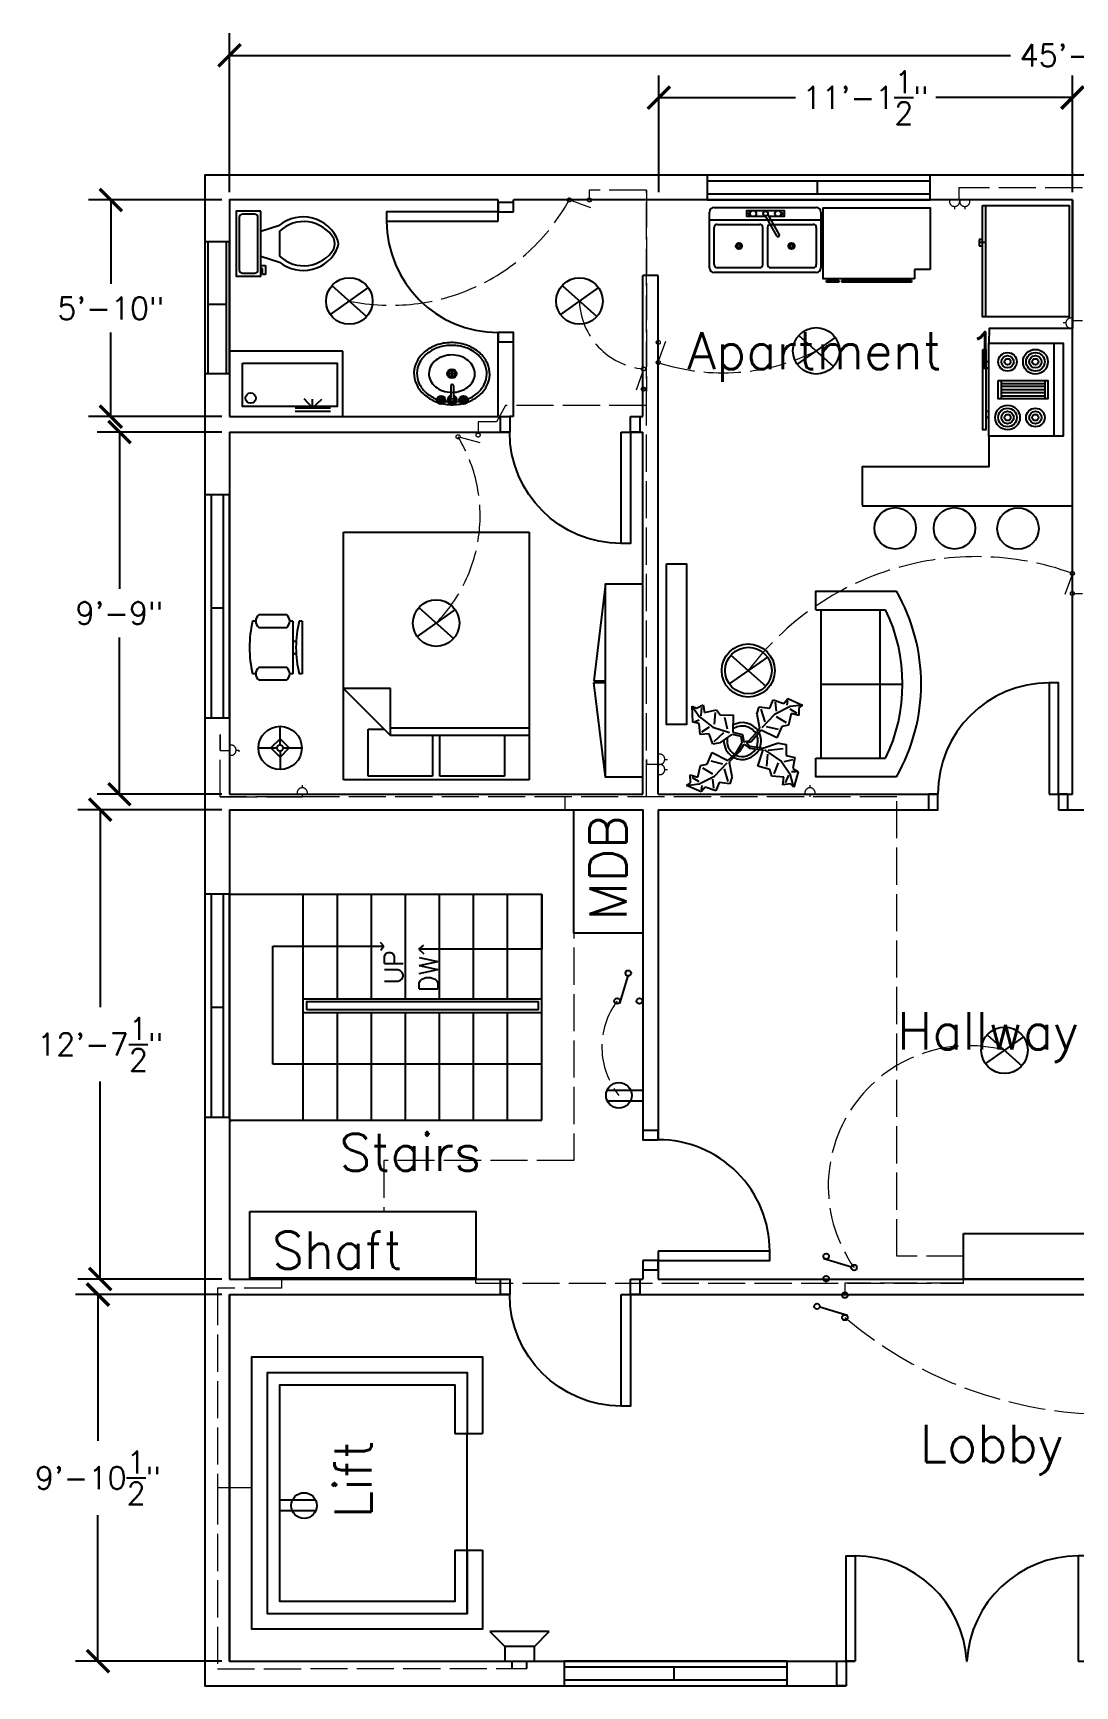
# Model space of a CAD drawing. Header units: inches. Extents: x 580 to 1247, y 344 to 878.
# Drawn here: x 580 to 916, y 344 to 878 of the extents above; entities that cross this region are included whole.
import ezdxf
from ezdxf import colors
from ezdxf.entities.mleader import LeaderData, LeaderLine
from ezdxf.math import Vec2, Vec3

# ---------------------------------------------------------------- set-up
doc = ezdxf.new("R2010")
doc.units = ezdxf.units.IN
doc.header["$MEASUREMENT"] = 0
doc.linetypes.add('ACAD_ISO02W100', pattern=[15, 12, -3])
for name, color, linetype in [('Blocks', 4, 'Continuous'), ('Dimensions', 1, 'Continuous'), ('Door', 6, 'Continuous'), ('Text', 2, 'Continuous'), ('Window', 5, 'Continuous')]:
    doc.layers.add(name, color=color, linetype=linetype)
doc.layers.add('Electrical', color=30, linetype='ACAD_ISO02W100', lineweight=20)
doc.styles.get("Standard").update_dxf_attribs({"font": 'simplex.shx'})
doc.dimstyles.new('Dim', dxfattribs={"dimscale": 40, "dimtxt": 0.18, "dimasz": 0.18, "dimexe": 0.18, "dimexo": 0.0625, "dimgap": 0.09, "dimtad": 0, "dimtih": 1, "dimtoh": 1, "dimzin": 0, "dimdsep": 46, "dimlunit": 4, "dimtxsty": 'Standard', "dimblk": 'ARCHTICK', "dimcen": 0.09, "dimadec": 0, "dimazin": 0, "dimtfac": 1, "dimtofl": 0, "dimtmove": 0, "dimatfit": 3, "dimfxl": 1, "dimtolj": 1, "dimtzin": 0, "dimarcsym": 0})

# ---------------------------------------------------------------- blocks, each defined once
blk = doc.blocks.new('Door 1')
at = {"layer": 'Door'}
for points in [[(-6, 6), (-3, 6), (-3, 42), (-6, 42)], [(-6, 6), (-3, 6), (-3, 42), (-6, 42)], [(-6, 6), (-3, 6), (-3, 42), (-6, 42)], [(-45, 0.99), (-42, 0.99), (-42, 6), (-45, 6)], [(-3, 1), (0, 1), (0, 6), (-3, 6)]]:
    blk.add_lwpolyline(points, close=True, dxfattribs=at)
blk.add_arc((-6, 6), 36, 90, 180, dxfattribs=at)
blk.add_arc((-6, 6), 36, 90, 180, dxfattribs=at)
blk.add_arc((-6, 6), 36, 90, 180, dxfattribs=at)
blk = doc.blocks.new('Door 2')
at = {"layer": 'Door'}
for points in [[(-78, 8), (-81, 8), (-81, 42), (-78, 42)], [(-6, 8), (-3, 8), (-3, 42), (-6, 42)], [(-81, 0), (-84, 0), (-84, 8), (-81, 8)], [(-3, 0), (0, 0), (0, 8), (-3, 8)]]:
    blk.add_lwpolyline(points, close=True, dxfattribs=at)
for centre, radius, start, end in [((-78.07, 5.84), 36.16, 3.4183, 89.8951), ((-5.98, 5.95), 36.05, 90.0289, 176.7554)]:
    blk.add_arc(centre, radius, start, end, dxfattribs=at)
blk = doc.blocks.new('Window 1')
at = {"layer": 'Window'}
for p, q in [((0, 7.99), (-72, 7.99)), ((-72, 7.99), (-72, 0)), ((0, 6), (-72, 6)), ((-36.5, 6), (-36.5, 2)), ((0, 0), (0, 7.99)), ((0, 0), (0, 7.82)), ((-72, 2), (0, 2)), ((-72, 0), (0, 0))]:
    blk.add_line(p, q, dxfattribs=at)
blk = doc.blocks.new('Window 2')
at = {"layer": 'Window'}
blk.add_line((-29.77, 7), (-29.77, 1), dxfattribs=at)
for points in [[(-50.02, 0), (-7.57, 0), (-7.57, 7.99), (-50.02, 7.99)], [(-50.02, 1), (-7.57, 1), (-7.57, 7), (-50.02, 7)]]:
    blk.add_lwpolyline(points, close=True, dxfattribs=at)
blk = doc.blocks.new('Toilet - top')
for p, q in [((9.5, -6), (9.5, -2)), ((-10, -8.5), (-8, -8.5)), ((-10, -9.5), (-10, -8.5)), ((-7, -9.5), (-10, -9.5)), ((-8, -8.5), (-8, -8)), ((-7, -8), (-7, -9.5)), ((-4, -8), (-6, -14)), ((4, -8), (6, -14)), ((4, -14), (-4, -14))]:
    blk.add_line(p, q)
blk.add_lwpolyline([(10.5, -8), (10.5, 0), (-10.5, 0), (-10.5, -8)], close=True)
for points in [[(-9.5, -2), (-9.5, -6)], [(8.5, -1), (-8.5, -1)], [(-8.5, -7), (8.5, -7)]]:
    blk.add_lwpolyline(points)
for centre, radius, start, end in [((-8.62, -1.88), 0.884, 81.8699, 188.1301), ((8.62, -1.88), 0.884, 351.8699, 98.1301), ((-8.62, -6.12), 0.884, 171.8699, 278.1301), ((8.62, -6.12), 0.884, 261.8699, 8.1301), ((3.52, -21.58), 12.17, 141.4691, 247.9714), ((4.2, -21.82), 11.33, 136.3677, 238.9468), ((-3.52, -21.58), 12.17, 292.0284, 38.5307), ((-4.2, -21.82), 11.33, 301.053, 43.6321), ((0, -27.88), 4, 245.7318, 294.2682), ((0, -29), 4, 254.8605, 285.1395)]:
    blk.add_arc(centre, radius, start, end)
blk = doc.blocks.new('A$C278E23AF')
blk.add_blockref('Toilet - top', (0, 0))
blk = doc.blocks.new('Sink - Oval top')
for p, q in [((-1, 0), (1, 0)), ((0, 1), (0, -1))]:
    blk.add_line(p, q)
at = {"linetype": 'Continuous'}
for points in [[(-12.23, 0.39, 0.117634), (-11.46, -3.36, 0.104469), (-8.88, -6.8, 0.090016), (-5.08, -9.07, 0.08192), (-0.32, -10.02, 0.08192), (4.49, -9.38, 0.090016), (8.42, -7.36, 0.104469), (11.22, -4.09, 0.117634), (12.23, -0.39, 0.117634), (11.46, 3.36, 0.104469), (8.88, 6.8, 0.090016), (5.08, 9.07, 0.08192), (0.32, 10.02, 0.08192), (-4.49, 9.38, 0.090016), (-8.42, 7.36, 0.104469), (-11.22, 4.09, 0.117634)], [(-11.29, 0.16, 0.118622), (-10.52, -3.25, 0.104678), (-8.07, -6.36, 0.089562), (-4.54, -8.37, 0.081185), (-0.13, -9.15, 0.081185), (4.3, -8.49, 0.089562), (7.89, -6.58, 0.104678), (10.42, -3.55, 0.118622), (11.29, -0.16, 0.118622), (10.52, 3.25, 0.104678), (8.07, 6.36, 0.089562), (4.54, 8.37, 0.081185), (0.13, 9.15, 0.081185), (-4.3, 8.49, 0.089562), (-7.89, 6.58, 0.104678), (-10.42, 3.55, 0.118622)], [(-7.42, 0.08, 0.118283), (-6.91, -2.17, 0.104607), (-5.29, -4.21, 0.089718), (-2.97, -5.53, 0.081436), (-0.07, -6.04, 0.081436), (2.84, -5.59, 0.089718), (5.2, -4.33, 0.104607), (6.86, -2.32, 0.118283), (7.42, -0.08, 0.118283), (6.91, 2.17, 0.104607), (5.29, 4.21, 0.089718), (2.97, 5.53, 0.081436), (0.07, 6.04, 0.081436), (-2.84, 5.59, 0.089718), (-5.2, 4.33, 0.104607), (-6.86, 2.32, 0.118283)]]:
    blk.add_lwpolyline(points, format="xyb", close=True, dxfattribs=at)
for radius in [1.5, 1]:
    blk.add_circle((0, 0), radius)
blk = doc.blocks.new('Bed - Queen')
at = {"linetype": 'Continuous'}
for p, q in [((0, -80.00003), (0, 0)), ((0, 0), (59.99999, 0)), ((59.99999, 0), (59.99999, -80.00003)), ((7.99999, -1.2), (28.79998, -1.2)), ((7.99999, -14.4), (7.99999, -1.2)), ((28.79998, -1.2), (28.79998, -14.4)), ((31.19999, -1.2), (51.99999, -1.2)), ((31.19999, -14.4), (31.19999, -1.2)), ((51.99999, -1.2), (51.99999, -16.4)), ((0, -14.4), (44.8, -14.4)), ((59.99999, -29.6), (44.8, -14.4)), ((44.8, -14.4), (44.8, -29.6)), ((44.8, -16.8), (0, -16.8)), ((51.99999, -16.4), (46.79936, -16.4)), ((44.8, -29.6), (59.99999, -29.6)), ((59.99999, -80.00003), (0, -80.00003))]:
    blk.add_line(p, q, dxfattribs=at)
blk = doc.blocks.new('Plant - Rubber or Philodendron')
at = {"linetype": 'Continuous'}
for p, q in [((-16.2005, 11.4774), (-13.9899, 8.1064)), ((-16.2005, 11.4774), (-14.8639, 10.7964)), ((-16.0159, 6.3329), (-16.2005, 11.4774)), ((-14.8639, 10.7964), (-12.6195, 11.8975)), ((-13.3174, 8.325), (-13.0735, 11.0065)), ((-12.6195, 11.8975), (-12.1909, 9.4345)), ((4.6914, 8.8812), (5.3859, 11.2828)), ((5.3859, 11.2828), (8.8871, 10.7908)), ((8.8871, 10.7908), (9.9809, 13.4933)), ((9.9809, 13.4933), (13.3837, 12.301)), ((15.3859, 11.3055), (10.3916, 8.7942)), ((10.5828, 12.6946), (10.8893, 9.7953)), ((13.3837, 12.301), (14.68, 13.9039)), ((14.5816, 13.2037), (14.3848, 11.8033)), ((14.68, 13.9039), (19.3848, 11.8146)), ((19.3848, 11.8146), (15.3859, 11.3055)), ((19.3848, 11.8146), (18.1868, 10.9119)), ((18.1868, 10.9119), (18.1925, 8.4119)), ((-14.0069, 5.8704), (-16.0159, 6.3329)), ((-15.3434, 6.5514), (-13.9984, 6.9884)), ((-13.5868, 2.2894), (-14.0069, 5.8704)), ((-13.9899, 8.1064), (-9.5434, 4.7185)), ((-12.1909, 9.4345), (-8.3829, 10.3)), ((-8.8369, 9.409), (-9.0894, 5.6095)), ((-8.3829, 10.3), (-7.0549, 8.501)), ((-7.0549, 8.501), (-3.0284, 8.6941)), ((-4.8529, 4.012), (-5.7184, 7.82)), ((-3.0284, 8.6941), (-3.0709, 3.1041)), ((4.6914, 8.8812), (5.5014, 4.4831)), ((5.9878, 10.4842), (7.1971, 6.3869)), ((10.3916, 8.7942), (6.2847, 4.4028)), ((14.2977, 6.1031), (10.9934, 7.9956)), ((15.7909, 9.1065), (14.8995, 5.3044)), ((15.2875, 10.6053), (17.5907, 9.2105)), ((18.1925, 8.4119), (15.7909, 9.1065)), ((-10.6784, 2.491), (-13.5868, 2.2894)), ((-13.1329, 3.1804), (-10.6614, 4.727)), ((-9.5858, -0.8715), (-10.6784, 2.491)), ((-9.5434, 4.7185), (-4.1917, 2.9888)), ((-9.1318, 0.0195), (-5.9793, 2.9025)), ((-7.1228, -0.443), (-3.5248, 2.2131)), ((-3.5248, 2.2131), (-3.3011, 2.4355)), ((-3.3011, 2.4355), (-0.5306, 1.7947)), ((-3.0709, 3.1041), (0.0797, 2.3163)), ((-0.5306, 1.7947), (-0.2255, -0.5527)), ((-0.5306, 1.7947), (-0.5306, 1.7947)), ((0.0797, 2.3163), (0.4866, -0.031)), ((0.4866, -0.031), (2.1141, 0.2298)), ((2.1141, 0.2298), (5.4346, 3.9146)), ((6.1032, 3.6844), (2.8262, -0.031)), ((5.4346, 3.9146), (5.5014, 4.4831)), ((11.1089, 1.1958), (6.1032, 3.6844)), ((7.7005, 4.8881), (11.5025, 3.9967)), ((12.7005, 4.8994), (11.1089, 1.1958)), ((14.8995, 5.3044), (12.7005, 4.8994)), ((-11.3237, -7.2629), (-9.7321, -3.5593)), ((-9.7321, -3.5593), (-4.7264, -6.0479)), ((-7.1228, -0.443), (-9.5858, -0.8715)), ((-2.019, -3.6148), (-4.7264, -6.0479)), ((-4.0579, -6.2781), (-0.9375, -3.1608)), ((-2.019, -3.6148), (-0.2255, -0.5527)), ((-0.9375, -3.1608), (0.5883, -0.8135)), ((0.5883, -0.8135), (2.2447, -2.0916)), ((2.8262, -0.031), (1.3003, -0.5527)), ((1.3003, -0.5527), (2.4193, -1.4655)), ((2.2447, -2.0916), (6.7108, -2.6626)), ((2.4193, -1.4655), (6.895, -2.1175)), ((4.943, -7.9659), (6.7108, -2.6626)), ((11.6605, -0.5413), (6.895, -2.1175)), ((12.3677, -6.1981), (7.219, -2.6772)), ((8.125, -4.0768), (7.7715, -7.9659)), ((8.3544, -2.7453), (13.1973, -2.1704)), ((11.6605, -0.5413), (14.1354, -0.8948)), ((14.1354, -0.8948), (14.1354, -4.4304)), ((14.1354, -4.4304), (16.9638, -5.1375)), ((16.9638, -5.1375), (16.2567, -8.673)), ((-14.4141, -11.4699), (-13.5228, -7.6679)), ((-13.5228, -7.6679), (-11.3237, -7.2629)), ((-12.921, -8.4665), (-9.6166, -10.359)), ((-6.3237, -7.2516), (-10.1257, -6.3602)), ((-9.0148, -11.1577), (-4.9047, -6.8122)), ((-4.611, -12.8477), (-5.8203, -8.7504)), ((-4.1246, -6.8466), (-4.0579, -6.2781)), ((-3.3146, -11.2447), (-4.1246, -6.8466)), ((8.8321, -9.0266), (4.943, -7.9659)), ((9.5392, -11.1479), (8.8321, -9.0266)), ((10.2463, -10.4408), (11.6605, -6.9053)), ((15.5496, -10.7943), (12.3677, -6.1981)), ((16.2567, -5.8446), (13.4283, -6.5517)), ((17.3174, -9.7337), (15.9032, -9.7337)), ((16.2567, -8.673), (18.0245, -9.7337)), ((18.0245, -9.7337), (16.6103, -14.6834)), ((-18.008, -14.1781), (-16.8101, -13.2754)), ((-18.008, -14.1781), (-14.0091, -13.669)), ((-13.3032, -16.2674), (-18.008, -14.1781)), ((-16.8157, -10.7754), (-14.4141, -11.4699)), ((-16.8101, -13.2754), (-16.8157, -10.7754)), ((-13.9107, -12.9688), (-16.2139, -11.574)), ((-14.0091, -13.669), (-9.0148, -11.1577)), ((-12.0069, -14.6645), (-13.3032, -16.2674)), ((-13.2048, -15.5672), (-13.008, -14.1668)), ((-8.6042, -15.8568), (-12.0069, -14.6645)), ((-9.206, -15.0581), (-9.5126, -12.1588)), ((-7.5103, -13.1543), (-8.6042, -15.8568)), ((-4.0092, -13.6463), (-7.5103, -13.1543)), ((-3.3146, -11.2447), (-4.0092, -13.6463)), ((13.4283, -11.5015), (9.5392, -11.1479)), ((13.0748, -13.9763), (13.4283, -11.5015)), ((15.5496, -13.6228), (13.0748, -13.9763)), ((14.8425, -10.7943), (13.7819, -13.2692)), ((16.6103, -14.6834), (15.5496, -10.7943)), ((16.6103, -14.6834), (15.5496, -13.6228))]:
    blk.add_line(p, q, dxfattribs=at)
for centre, radius, start, end in [((0, 0), 6.1275, 34.37569, 120.1028), ((0.0308, 0.1664), 6, 178.6147, 235.1169), ((0.0308, 0.1664), 5, 168.1647, 238.6725), ((-0.0601, -0.2075), 5.2461, 33.82192, 124.9414), ((-0.2664, 0.1682), 5.2775, 338.4094, 20.03007), ((-0.098, 0.1364), 6.1288, 341.2017, 26.09184), ((-0.0234, 0.3825), 6.1492, 242.5812, 331.2714), ((-0.1102, 0.4886), 5.2883, 247.3711, 327.472)]:
    blk.add_arc(centre, radius, start, end, dxfattribs=at)
blk = doc.blocks.new('Refrigerator-2 door - 36 in top')
for p, q in [((0, -26.999999), (36, -26.999999)), ((11, -27.999999), (11, -28.999999)), ((11, -28.999999), (13, -28.999999)), ((12, -26.999999), (12, -28.999999)), ((13, -28.999999), (13, -27.999999))]:
    blk.add_line(p, q)
blk.add_lwpolyline([(0, -27.999999), (0, 0), (36, 0), (36, -27.999999)], close=True)
blk = doc.blocks.new('A$C3CE5625D')
blk.add_blockref('Refrigerator-2 door - 36 in top', (0, 0))
blk = doc.blocks.new('Range-Oven - 30 in top')
for p, q in [((0, -3), (30, -3)), ((12, -6), (18, -6)), ((13, -20), (13, -6)), ((14, -6), (14, -20)), ((15, -20), (15, -6)), ((16, -6), (16, -20)), ((17, -20), (17, -6)), ((18, -20), (12, -20)), ((6, -24), (6, -25)), ((8, -25), (8, -24)), ((22, -25), (22, -24)), ((24, -24), (24, -25))]:
    blk.add_line(p, q)
for points in [[(0, -24), (0, 0), (30, 0), (30, -24)], [(12, -21), (12, -5), (18, -5), (18, -21)], [(2, -26), (2, -25), (28, -25), (28, -26)]]:
    blk.add_lwpolyline(points, close=True)
for centre, radius in [((6, -9), 4), ((6, -9), 3), ((6, -9), 2), ((6, -9), 1), ((24, -9), 3), ((24, -9), 2), ((24, -9), 1), ((6, -18), 3), ((6, -18), 2), ((24, -18), 4), ((24, -18), 3), ((24, -18), 2), ((6, -18), 1), ((24, -18), 1)]:
    blk.add_circle(centre, radius)
blk = doc.blocks.new('Chair - Desk')
at = {"linetype": 'Continuous'}
for p, q in [((-8.5, 0), (-8.5, -1)), ((-8.5, 0), (8.5, 0)), ((8.5, 0), (8.5, -1)), ((-10.5, -5), (-10.5, -14)), ((-8.5, -3), (-8.5, -4)), ((-8.5, -3), (8.5, -3)), ((-6.5, -14), (-6.5, -5)), ((-2, -3), (-2, -1.9355)), ((2, -1.9576), (2, -3)), ((6.5, -5), (6.5, -14)), ((8.5, -3), (8.5, -4)), ((10.5, -14), (10.5, -5)), ((-8.5, -15), (-8.5, -16)), ((8.5, -15), (8.5, -16))]:
    blk.add_line(p, q, dxfattribs=at)
for centre, radius, start, end in [((-8.5, -6.5), 2.5, 36.8699, 143.1301), ((0, 34.625), 36.625, 256.5803, 283.4197), ((8.5, -6.5), 2.5, 36.8699, 143.1301), ((-8.5, -12.5), 2.5, 216.8699, 323.1301), ((0, 19.625), 36.625, 256.5803, 283.4197), ((8.5, -12.5), 2.5, 216.8699, 323.1301)]:
    blk.add_arc(centre, radius, start, end, dxfattribs=at)
blk = doc.blocks.new('Sofa - Roundback Loveseat 5 ft.')
at = {"linetype": 'Continuous'}
for p, q in [((0, -32.44198), (0, -5.99998)), ((-24, -33.99998), (-24, -11.46958)), ((-23.9998, -13.38178), (23.99986, -13.38178)), ((24.00004, -33.99998), (24.00004, -11.46958)), ((-24, -32.44198), (24.00004, -32.44198))]:
    blk.add_line(p, q, dxfattribs=at)
for points in [[(-24, -33.99998), (-30, -33.99998), (-30, -7.99998)], [(30.00004, -7.99998), (30.00004, -33.99998), (24.00004, -33.99998)]]:
    blk.add_lwpolyline(points, dxfattribs=at)
for centre, radius, start, end in [((0, -60.24998), 60.24998, 60.13715, 119.8628), ((0, -61.38438), 55.38444, 64.32083, 115.6792)]:
    blk.add_arc(centre, radius, start, end, dxfattribs=at)
blk = doc.blocks.new('A$C481D0E73')
blk.add_blockref('Sofa - Roundback Loveseat 5 ft.', (0, 0))
blk = doc.blocks.new('Lamp - Table')
at = {"linetype": 'Continuous'}
for p, q in [((0, 7), (0, 1)), ((-1, 0), (-7, 0)), ((0, 3), (-3, 0)), ((-3, 0), (0, -3)), ((3, 0), (0, 3)), ((0, -3), (3, 0)), ((1, 0), (7, 0)), ((0, -1), (0, -7))]:
    blk.add_line(p, q, dxfattribs=at)
for radius in [7, 1]:
    blk.add_circle((0, 0), radius, dxfattribs=at)
blk = doc.blocks.new('Sink-double - 36 in top')
for p, q in [((-18, -4), (18, -4)), ((-0.75, -18.5), (-0.75, -6.5)), ((0.75, -6.5), (0.75, -18.5))]:
    blk.add_line(p, q)
for points in [[(-16.5, 0), (16.5, 0)], [(-18, -19.5), (-18, -1.5)], [(18, -1.5), (18, -19.5)], [(-16.5, -18.5), (-16.5, -6.5)], [(-15.5, -5.5), (-1.75, -5.5)], [(1.75, -5.5), (15.5, -5.5)], [(16.5, -6.5), (16.5, -18.5)], [(16.5, -21), (-16.5, -21)], [(-1.75, -19.5), (-15.5, -19.5)], [(15.5, -19.5), (1.75, -19.5)]]:
    blk.add_lwpolyline(points)
for centre, radius in [((-8.5, -12.5), 1), ((-8.5, -12.5), 0.5), ((8.5, -12.5), 1), ((8.5, -12.5), 0.5)]:
    blk.add_circle(centre, radius)
for centre, radius, start, end in [((-16.5, -1.5), 1.5, 90, 180), ((16.5, -1.5), 1.5, 0, 90), ((-15.5, -6.5), 1, 90, 180), ((-1.75, -6.5), 1, 0, 90), ((1.75, -6.5), 1, 90, 180), ((15.5, -6.5), 1, 0, 90), ((-16.5, -19.5), 1.5, 180, 270), ((-15.5, -18.5), 1, 180, 270), ((-1.75, -18.5), 1, 270, 0), ((1.75, -18.5), 1, 180, 270), ((15.5, -18.5), 1, 270, 0), ((16.5, -19.5), 1.5, 270, 0)]:
    blk.add_arc(centre, radius, start, end)
blk = doc.blocks.new('Faucet - Bathroom top')
for p, q in [((-4.107, 0.125), (-4.375, 0.125)), ((-3.75, 0.4788), (-3.75, 0.75)), ((-3.5, 0.482), (-3.5, 0.75)), ((-3.1461, 0.125), (-2.875, 0.125)), ((3.143, 0.125), (2.875, 0.125)), ((3.5, 0.4788), (3.5, 0.75)), ((3.75, 0.482), (3.75, 0.75)), ((4.1039, 0.125), (4.375, 0.125)), ((-4.1039, -0.125), (-4.375, -0.125)), ((-3.75, -0.4821), (-3.75, -0.75)), ((-3.5, -0.4789), (-3.5, -0.75)), ((-3.143, -0.125), (-2.875, -0.125)), ((-0.5, -0.8639), (-0.5, -4.5)), ((0.5, -4.5), (0.5, -0.8631)), ((3.1461, -0.125), (2.875, -0.125)), ((3.5, -0.4821), (3.5, -0.75)), ((3.75, -0.4789), (3.75, -0.75)), ((4.107, -0.125), (4.375, -0.125))]:
    blk.add_line(p, q)
for centre, radius in [((-3.625, 0), 1.375), ((-4.625, 0), 0.2795), ((-3.625, 0), 0.5), ((-3.625, 1), 0.2795), ((-2.625, 0), 0.2795), ((0, 0), 0.5), ((3.625, 0), 1.375), ((2.625, 0), 0.2795), ((3.625, 0), 0.5), ((3.625, 1), 0.2795), ((4.625, 0), 0.2795), ((-3.625, -1), 0.2795), ((3.625, -1), 0.2795)]:
    blk.add_circle(centre, radius)
for centre, radius, start, end in [((-3.625, 0), 1, 105.2407, 164.2093), ((-3.625, 0), 1, 16.44125, 74.07887), ((0, 0), 1.5, 289.6514, 250.3603), ((0, 0), 1, 300.3431, 239.7554), ((3.625, 0), 1, 106.12, 164.0884), ((3.625, 0), 1, 16.23422, 73.90469), ((-3.625, 0), 1, 196.2342, 253.9047), ((-3.625, 0), 1, 286.12, 344.0884), ((0, -4.5), 0.5, 180, 0), ((3.625, 0), 1, 196.4413, 254.0789), ((3.625, 0), 1, 285.2407, 344.2093)]:
    blk.add_arc(centre, radius, start, end)
blk = doc.blocks.new('A$C04D30047')
blk.add_blockref('Faucet - Bathroom top', (0, 0))
blk = doc.blocks.new('Faucet - kit sink top')
for p, q in [((-5.5, -0.75), (-5.5, -1.25)), ((-4.94278, -0.75), (-5.5, -0.75)), ((-5.5, -1.25), (-4.94278, -1.25)), ((-0.14775, -1.7441), (3.56698, -8.1782)), ((4.43301, -7.6782), (0.71828, -1.2441)), ((4.94278, -0.75), (5.5, -0.75)), ((5.5, -1.25), (4.94278, -1.25)), ((5.5, -0.75), (5.5, -1.25))]:
    blk.add_line(p, q)
blk.add_lwpolyline([(-0.00587, -2), (-6, -2), (-6, 0), (6, 0), (6, -2), (1.15195, -2)])
for centre, radius in [((-4, -1), 1), ((4, -1), 1), ((0, -1), 0.75)]:
    blk.add_circle(centre, radius)
blk.add_arc((4, -7.9282), 0.5, 210, 30)
blk = doc.blocks.new('Base Cabinet 1 Door - side')
for p, q in [((-24, 33.5), (-23.5, 33.5)), ((-24, 29.5), (-24, 33.5)), ((-23.5, 33.5), (-23.5, 29.5)), ((-23.5, 29.5), (-24, 29.5)), ((-24, 6), (-24, 28.5)), ((-24, 28.5), (-23.5, 28.5)), ((-23.5, 28.5), (-23.5, 6)), ((-23.5, 6), (-24, 6)), ((-20, 5), (-23, 5)), ((-20, 0), (-20, 5))]:
    blk.add_line(p, q)
blk.add_lwpolyline([(-23, 5), (-23, 34.5), (0, 34.5), (0, 0), (-20, 0)])
blk = doc.blocks.new('_ArchTick')
at = {"color": 0, "linetype": 'ByBlock', "const_width": 0.15}
blk.add_lwpolyline([(-0.5, -0.5), (0.5, 0.5)], dxfattribs=at)
blk = doc.blocks.new('*D33')
at = {"layer": 'Defpoints', "color": 0, "transparency": 16777216}
for p in [(643.37, 823.78), (605.02, 753.8), (643.37, 753.8)]:
    blk.add_point(p, dxfattribs=at)
at = {"layer": 'Dimensions', "color": 0, "lineweight": -2, "transparency": 16777216}
for p, q in [((640.87, 823.78), (597.82, 823.78)), ((605.02, 823.78), (605.02, 796.68)), ((605.02, 753.8), (605.02, 780.91)), ((640.87, 753.8), (597.82, 753.8))]:
    blk.add_line(p, q, dxfattribs=at)
at = {"layer": 'Dimensions', "color": 0, "lineweight": -2, "transparency": 16777216, "xscale": 7.199999999999999, "yscale": 7.199999999999999, "zscale": 7.199999999999999}
for p, rotation in [((605.02, 823.78), 90), ((605.02, 753.8), 270)]:
    blk.add_blockref('_ArchTick', p, dxfattribs=dict(at, rotation=rotation))
at = {"layer": 'Dimensions', "color": 0, "transparency": 16777216, "insert": (605.02, 788.79), "char_height": 7.2, "attachment_point": 5}
blk.add_mtext('\\A1;5\'-10"', dxfattribs=at)
blk = doc.blocks.new('*D34')
at = {"layer": 'Defpoints', "color": 0, "transparency": 16777216}
for p in [(643.37, 748.8), (607.79, 631.82), (643.37, 631.82)]:
    blk.add_point(p, dxfattribs=at)
at = {"layer": 'Dimensions', "color": 0, "lineweight": -2, "transparency": 16777216}
for p, q in [((640.87, 748.8), (600.59, 748.8)), ((607.79, 748.8), (607.79, 698.2)), ((607.79, 631.82), (607.79, 682.43)), ((640.87, 631.82), (600.59, 631.82))]:
    blk.add_line(p, q, dxfattribs=at)
at = {"layer": 'Dimensions', "color": 0, "lineweight": -2, "transparency": 16777216, "xscale": 7.199999999999999, "yscale": 7.199999999999999, "zscale": 7.199999999999999}
for p, rotation in [((607.79, 748.8), 90), ((607.79, 631.82), 270)]:
    blk.add_blockref('_ArchTick', p, dxfattribs=dict(at, rotation=rotation))
at = {"layer": 'Dimensions', "color": 0, "transparency": 16777216, "insert": (607.79, 690.31), "char_height": 7.2, "attachment_point": 5}
blk.add_mtext('\\A1;9\'-9"', dxfattribs=at)
blk = doc.blocks.new('*D35')
at = {"layer": 'Defpoints', "color": 0, "transparency": 16777216}
for p in [(643.37, 626.82), (601.56, 475.2), (643.37, 475.2)]:
    blk.add_point(p, dxfattribs=at)
at = {"layer": 'Dimensions', "color": 0, "lineweight": -2, "transparency": 16777216}
for p, q in [((640.87, 626.82), (594.36, 626.82)), ((601.56, 626.82), (601.56, 563.01)), ((601.56, 475.2), (601.56, 539.01)), ((640.87, 475.2), (594.36, 475.2))]:
    blk.add_line(p, q, dxfattribs=at)
at = {"layer": 'Dimensions', "color": 0, "lineweight": -2, "transparency": 16777216, "xscale": 7.199999999999999, "yscale": 7.199999999999999, "zscale": 7.199999999999999}
for p, rotation in [((601.56, 626.82), 90), ((601.56, 475.2), 270)]:
    blk.add_blockref('_ArchTick', p, dxfattribs=dict(at, rotation=rotation))
at = {"layer": 'Dimensions', "color": 0, "transparency": 16777216, "insert": (601.56, 551.01), "char_height": 7.2, "attachment_point": 5}
blk.add_mtext('\\A1;12\'-7{\\H1x;\\S1/2;}"', dxfattribs=at)
blk = doc.blocks.new('*D36')
at = {"layer": 'Defpoints', "color": 0, "transparency": 16777216}
for p in [(643.37, 470.2), (600.84, 351.78), (643.37, 351.78)]:
    blk.add_point(p, dxfattribs=at)
at = {"layer": 'Dimensions', "color": 0, "lineweight": -2, "transparency": 16777216}
for p, q in [((640.87, 470.2), (593.64, 470.2)), ((600.84, 470.2), (600.84, 422.99)), ((600.84, 351.78), (600.84, 398.99)), ((640.87, 351.78), (593.64, 351.78))]:
    blk.add_line(p, q, dxfattribs=at)
at = {"layer": 'Dimensions', "color": 0, "lineweight": -2, "transparency": 16777216, "xscale": 7.199999999999999, "yscale": 7.199999999999999, "zscale": 7.199999999999999}
for p, rotation in [((600.84, 470.2), 90), ((600.84, 351.78), 270)]:
    blk.add_blockref('_ArchTick', p, dxfattribs=dict(at, rotation=rotation))
at = {"layer": 'Dimensions', "color": 0, "transparency": 16777216, "insert": (600.84, 410.99), "char_height": 7.2, "attachment_point": 5}
blk.add_mtext('\\A1;9\'-10{\\H1x;\\S1/2;}"', dxfattribs=at)
blk = doc.blocks.new('*D37')
at = {"layer": 'Defpoints', "color": 0, "transparency": 16777216}
for p in [(782.02, 856.83), (782.02, 823.78), (915.55, 823.78)]:
    blk.add_point(p, dxfattribs=at)
at = {"layer": 'Dimensions', "color": 0, "lineweight": -2, "transparency": 16777216}
for p, q in [((782.02, 826.28), (782.02, 864.03)), ((915.55, 826.28), (915.55, 864.03)), ((782.02, 856.83), (826.15, 856.83)), ((915.55, 856.83), (871.41, 856.83))]:
    blk.add_line(p, q, dxfattribs=at)
at = {"layer": 'Dimensions', "color": 0, "lineweight": -2, "transparency": 16777216, "xscale": 7.199999999999999, "yscale": 7.199999999999999, "zscale": 7.199999999999999, "rotation": 180}
blk.add_blockref('_ArchTick', (782.02, 856.83), dxfattribs=at)
at = {"layer": 'Dimensions', "color": 0, "lineweight": -2, "transparency": 16777216, "xscale": 7.199999999999999, "yscale": 7.199999999999999, "zscale": 7.199999999999999}
blk.add_blockref('_ArchTick', (915.55, 856.83), dxfattribs=at)
at = {"layer": 'Dimensions', "color": 0, "transparency": 16777216, "insert": (848.78, 856.83), "char_height": 7.2, "attachment_point": 5}
blk.add_mtext('\\A1;11\'-1{\\H1x;\\S1/2;}"', dxfattribs=at)
blk = doc.blocks.new('*D40')
at = {"layer": 'Defpoints', "color": 0, "transparency": 16777216}
for p in [(643.37, 870.49), (643.37, 823.78), (1194.37, 823.78)]:
    blk.add_point(p, dxfattribs=at)
at = {"layer": 'Dimensions', "color": 0, "lineweight": -2, "transparency": 16777216}
for p, q in [((643.37, 826.28), (643.37, 877.69)), ((1194.37, 826.28), (1194.37, 877.69)), ((643.37, 870.49), (895.56, 870.49)), ((1194.37, 870.49), (942.19, 870.49))]:
    blk.add_line(p, q, dxfattribs=at)
at = {"layer": 'Dimensions', "color": 0, "lineweight": -2, "transparency": 16777216, "xscale": 7.199999999999999, "yscale": 7.199999999999999, "zscale": 7.199999999999999, "rotation": 180}
blk.add_blockref('_ArchTick', (643.37, 870.49), dxfattribs=at)
at = {"layer": 'Dimensions', "color": 0, "lineweight": -2, "transparency": 16777216, "xscale": 7.199999999999999, "yscale": 7.199999999999999, "zscale": 7.199999999999999}
blk.add_blockref('_ArchTick', (1194.37, 870.49), dxfattribs=at)
at = {"layer": 'Dimensions', "color": 0, "transparency": 16777216, "insert": (918.87, 870.49), "char_height": 7.2, "attachment_point": 5}
blk.add_mtext('\\A1;45\'-11"', dxfattribs=at)
blk = doc.blocks.new('Speaker')
at = {"color": 7}
for p, q in [((0.25, 0.15), (0.15, 0.05)), ((0.25, -0.25), (0.25, 0.15)), ((0, 0), (0.05, 0)), ((0.05, 0.05), (0.05, -0.15)), ((0.15, 0.05), (0.05, 0.05)), ((0.15, -0.15), (0.15, 0.05)), ((0, -0.1), (0.05, -0.1)), ((0.05, -0.15), (0.15, -0.15)), ((0.15, -0.15), (0.25, -0.25))]:
    blk.add_line(p, q, dxfattribs=at)
blk = doc.blocks.new('Switch - SPST Open')
at = {"color": 7}
blk.add_line((0.027156, -0.00762), (0.264557, -0.092586), dxfattribs=at)
for centre in [(0, 0), (0.25, 0)]:
    blk.add_circle(centre, 0.025, dxfattribs=at)
blk = doc.blocks.new('Switch - SPDT')
at = {"color": 7}
blk.add_line((0.024244, -0.003069), (0.27184, -0.078931), dxfattribs=at)
for centre in [(0, 0), (0.25, 0.1), (0.25, -0.1)]:
    blk.add_circle(centre, 0.025, dxfattribs=at)

msp = doc.modelspace()

# ---------------------------------------------------------------- linework, layer by layer
for p, q in [((730.088, 819.944), (730.088, 823.78)), ((735.088, 819.944), (735.088, 823.78)), ((915.545, 631.82), (915.545, 823.78)), ((776.829, 753.798), (776.829, 799.335)), ((781.829, 799.335), (776.829, 799.335)), ((781.829, 631.82), (781.829, 799.335)), ((730.088, 753.802), (730.088, 780.944)), ((735.088, 753.866), (735.088, 780.944)), ((643.373, 753.802), (730.088, 753.802)), ((735.088, 753.866), (733.837, 753.866)), ((772.837, 753.798), (776.829, 753.798)), ((643.373, 748.802), (733.837, 748.863)), ((643.373, 748.802), (733.837, 748.802)), ((769.837, 748.802), (776.829, 748.802)), ((776.829, 631.82), (776.829, 748.802)), ((764.78, 699.799), (764.78, 699.799)), ((643.373, 631.82), (776.829, 631.82)), ((781.829, 631.82), (872.079, 631.82)), ((781.829, 631.82), (872.079, 631.82)), ((911.079, 631.82), (915.545, 631.82)), ((643.373, 626.82), (776.829, 626.82)), ((776.829, 626.82), (776.829, 520.202)), ((781.829, 626.82), (781.829, 520.202)), ((781.829, 626.82), (872.079, 626.82)), ((781.829, 626.813), (872.079, 626.813)), ((911.079, 626.82), (920.545, 626.82)), ((911.079, 626.82), (923.545, 626.82)), ((776.829, 481.202), (776.829, 475.202)), ((781.829, 481.202), (781.829, 475.202)), ((643.373, 475.202), (733.837, 475.202)), ((772.837, 475.202), (776.829, 475.202)), ((781.829, 475.202), (992.442, 475.202)), ((643.373, 351.78), (643.373, 470.202)), ((643.373, 470.202), (733.837, 470.202)), ((769.837, 470.202), (992.442, 470.202)), ((643.373, 351.78), (643.373, 351.78))]:
    msp.add_line(p, q)
for points in [[(920.442, 343.78), (1202.373, 343.78), (1202.373, 831.78), (635.373, 831.78), (635.373, 343.78), (842.442, 343.78)], [(730.088, 823.78), (643.373, 823.78), (643.373, 753.802)], [(776.829, 823.78), (735.088, 823.78)], [(915.545, 823.78), (776.829, 823.78)], [(915.545, 823.78), (915.545, 782.285), (888.628, 782.285), (888.611, 777.503)], [(835.107, 800.901), (835.107, 800.963)], [(643.373, 748.802), (643.373, 631.82)], [(888.611, 747.503), (888.611, 737.62), (847.64, 737.62), (847.64, 725.154)], [(847.64, 725.015), (915.545, 725.015)], [(643.373, 626.82), (643.373, 475.202)], [(643.373, 470.202), (643.373, 351.78), (845.442, 351.78)], [(881.331, 351.78), (881.553, 351.78)]]:
    msp.add_lwpolyline(points)
for points in [[(754.585, 626.82), (776.829, 626.82), (776.829, 586.905), (754.585, 586.905)], [(649.916, 497.084), (722.912, 497.084), (722.912, 475.464), (649.916, 475.464)], [(880.437, 489.891), (960.043, 489.891), (960.043, 475.202), (880.437, 475.202)]]:
    msp.add_lwpolyline(points, close=True)
at = {"layer": 'Blocks'}
for p, q in [((676.408, 796.111), (687.629, 786.109)), ((750.736, 796.111), (761.957, 786.109)), ((688.157, 795.478), (675.873, 786.815)), ((762.485, 795.478), (750.201, 786.815)), ((827.2, 780.029), (838.421, 770.027)), ((679.912, 774.945), (643.373, 774.945)), ((679.912, 753.802), (679.912, 774.945)), ((838.949, 779.396), (826.665, 770.733)), ((670.116, 756.581), (667.42, 759.511)), ((670.116, 756.581), (670.116, 759.444)), ((673.046, 759.277), (670.116, 756.581)), ((664.49, 756.581), (675.968, 756.581)), ((664.49, 756.581), (670.116, 756.581)), ((664.49, 755.543), (675.968, 755.543)), ((670.116, 756.581), (670.116, 756.581)), ((764.78, 699.799), (761.008, 668.473)), ((764.78, 699.799), (764.78, 699.799)), ((716.208, 691.452), (703.924, 682.789)), ((704.459, 692.085), (715.68, 682.083)), ((817.044, 676.119), (804.76, 667.456)), ((805.296, 676.752), (816.517, 666.75)), ((761.008, 668.473), (764.78, 668.473)), ((764.78, 637.365), (761.008, 667.885)), ((761.008, 667.885), (761.008, 667.885)), ((761.008, 667.885), (764.78, 667.885)), ((643.373, 599.49), (643.373, 526.482)), ((643.373, 599.49), (744.163, 599.49)), ((667.163, 526.482), (667.163, 599.49)), ((678.163, 565.728), (678.163, 599.49)), ((689.163, 565.728), (689.163, 599.49)), ((700.163, 565.728), (700.163, 599.49)), ((711.163, 565.728), (711.163, 599.49)), ((722.163, 565.728), (722.163, 599.49)), ((733.163, 565.728), (733.163, 599.49)), ((744.163, 526.482), (744.163, 599.49)), ((744.163, 599.49), (744.163, 581.742)), ((657.375, 544.617), (657.375, 582.691)), ((657.375, 582.691), (693.137, 582.691)), ((693.137, 582.691), (692.153, 583.886)), ((693.137, 582.691), (692.206, 581.392)), ((704.495, 581.742), (706.049, 583.043)), ((692.206, 581.392), (692.206, 581.392)), ((744.163, 581.742), (704.495, 581.742)), ((704.495, 581.742), (706.049, 580.275)), ((667.163, 565.728), (744.163, 565.728)), ((667.163, 561.281), (744.163, 561.281)), ((678.163, 526.482), (678.163, 561.281)), ((689.163, 526.482), (689.163, 561.281)), ((700.163, 526.482), (700.163, 561.281)), ((711.163, 526.482), (711.163, 561.281)), ((722.163, 526.482), (722.163, 561.281)), ((733.163, 526.482), (733.163, 561.281)), ((899.759, 553.455), (887.475, 544.792)), ((888.011, 554.088), (899.232, 544.086)), ((744.163, 544.617), (657.375, 544.617)), ((765.309, 536.269), (777.011, 536.269)), ((765.321, 532.805), (777.095, 532.805)), ((643.373, 526.482), (744.163, 526.482)), ((643.373, 526.482), (667.163, 526.482)), ((720.085, 445.051), (720.085, 425.346)), ((716.085, 425.346), (720.085, 425.346)), ((720.085, 425.346), (725.085, 425.346)), ((720.085, 387.62), (720.085, 425.346)), ((671.159, 403.798), (659.385, 403.798)), ((671.171, 400.333), (659.469, 400.333)), ((716.085, 387.62), (720.085, 387.62)), ((720.085, 367.104), (720.085, 387.62)), ((720.085, 387.62), (725.085, 387.62))]:
    msp.add_line(p, q, dxfattribs=at)
for points in [[(781.829, 799.335), (781.829, 799.335)], [(781.829, 799.335), (781.829, 799.335)], [(725.085, 387.62), (725.085, 362.104), (650.576, 362.104), (650.576, 450.051), (725.085, 450.051), (725.085, 425.346)], [(720.085, 387.62), (720.085, 367.104), (655.576, 367.104), (655.576, 445.051), (720.085, 445.051), (720.085, 425.346)], [(716.085, 387.62), (716.085, 371.104), (659.576, 371.104), (659.576, 441.051), (716.085, 441.051), (716.085, 425.346)]]:
    msp.add_lwpolyline(points, dxfattribs=at)
for points in [[(647.537, 771.038), (678.126, 771.038), (678.126, 757.085), (647.537, 757.085)], [(784.434, 706.194), (790.923, 706.194), (790.923, 654.307), (784.434, 654.307)], [(776.768, 699.799), (776.768, 637.365), (764.78, 637.365), (764.78, 699.799)], [(668.314, 562.153), (668.314, 564.913), (742.993, 564.913), (742.993, 562.153)]]:
    msp.add_lwpolyline(points, close=True, dxfattribs=at)
for centre, radius in [((682.031, 791.124), 7.516), ((756.359, 791.124), 7.516), ((832.823, 775.042), 7.516), ((650.171, 759.781), 1.672), ((858.351, 717.713), 6.686), ((877.451, 717.713), 6.686), ((897.99, 717.639), 6.686), ((710.082, 687.098), 7.516), ((810.881, 671.773), 8.571), ((810.918, 671.765), 7.516), ((893.633, 549.101), 7.516), ((769.079, 534.549), 4.144), ((667.401, 402.053), 4.144)]:
    msp.add_circle(centre, radius, dxfattribs=at)
at = {"layer": 'Electrical'}
for p, q in [((918.802, 827.719), (878.861, 827.719)), ((878.861, 827.719), (878.861, 823.78)), ((778.002, 826.9), (759.502, 826.9)), ((759.502, 826.9), (759.502, 823.78)), ((778.002, 630.966), (778.002, 826.9)), ((778.002, 826.9), (778.002, 826.9)), ((778.002, 826.9), (778.002, 765.991)), ((778.002, 826.9), (778.002, 762)), ((879.105, 823.78), (875.891, 823.78)), ((879.105, 823.78), (879.105, 823.78)), ((882.42, 823.78), (879.207, 823.78)), ((882.42, 823.78), (882.42, 823.78)), ((877.458, 821.692), (877.458, 820.845)), ((880.773, 821.692), (880.773, 820.845)), ((915.545, 785.703), (915.545, 785.703)), ((915.545, 782.388), (915.545, 785.601)), ((913.458, 784.035), (912.61, 784.035)), ((918.802, 784.772), (915.545, 784.772)), ((915.545, 782.388), (915.545, 782.388)), ((778.002, 762.656), (776.829, 762.689)), ((778.002, 762), (778.002, 762.656)), ((732.499, 757.395), (729.589, 752.125)), ((778.002, 757.395), (732.499, 757.395)), ((729.589, 752.125), (723.615, 752.125)), ((723.615, 752.125), (723.615, 748.49)), ((918.802, 696.512), (915.545, 696.504)), ((640.309, 630.966), (640.309, 651.082)), ((640.309, 651.082), (640.309, 645.919)), ((643.373, 647.656), (643.373, 647.656)), ((643.373, 647.656), (643.373, 644.443)), ((640.309, 645.919), (643.373, 645.919)), ((643.373, 644.341), (643.373, 644.341)), ((645.46, 646.009), (646.308, 646.009)), ((646.308, 646.009), (646.308, 645.488)), ((778.002, 642.996), (778.002, 641.506)), ((778.002, 641.506), (781.829, 641.507)), ((781.829, 644.721), (781.829, 644.721)), ((781.829, 644.721), (781.829, 641.507)), ((781.829, 641.405), (781.829, 641.405)), ((781.829, 641.405), (781.829, 638.192)), ((783.916, 643.074), (784.764, 643.074)), ((783.916, 639.758), (784.764, 639.758)), ((858.876, 630.966), (640.309, 630.966)), ((640.309, 630.966), (666.867, 630.966)), ((666.867, 630.966), (655.543, 630.966)), ((665.225, 631.82), (665.225, 631.82)), ((665.225, 631.82), (668.438, 631.82)), ((666.867, 630.966), (666.867, 631.82)), ((666.872, 633.908), (666.872, 634.756)), ((668.54, 631.82), (668.54, 631.82)), ((751.635, 630.966), (751.635, 626.82)), ((858.876, 630.966), (778.002, 630.966)), ((829.194, 631.82), (829.194, 631.82)), ((829.194, 631.82), (832.407, 631.82)), ((830.841, 633.908), (830.841, 634.756)), ((830.861, 630.966), (830.861, 631.82)), ((832.509, 631.82), (832.509, 631.82)), ((858.876, 482.582), (858.876, 630.966)), ((754.585, 597.265), (754.585, 513.482)), ((754.585, 513.482), (693.208, 513.482)), ((693.208, 513.482), (693.208, 497.084)), ((880.437, 489.891), (880.437, 482.582)), ((880.437, 482.582), (858.876, 482.582)), ((649.916, 475.464), (660.091, 475.464)), ((660.091, 475.464), (660.091, 472.264)), ((722.912, 473.83), (722.912, 475.464)), ((836.008, 473.83), (836.008, 475.202)), ((880.437, 473.83), (880.437, 475.202)), ((660.091, 472.264), (639.449, 472.264)), ((639.449, 472.264), (639.449, 407.901)), ((722.912, 473.83), (880.437, 473.83)), ((880.437, 473.83), (842.025, 473.83)), ((842.025, 473.83), (842.025, 470.202)), ((639.449, 407.901), (650.576, 407.901)), ((639.449, 407.901), (639.449, 349.349)), ((639.449, 349.349), (739.415, 349.387))]:
    msp.add_line(p, q, dxfattribs=at)
for centre, radius, start, end in [((695.416, 855.607), 65.857, 258.24079, 331.10045), ((877.498, 823.354), 1.662, 165.15586, 14.84414), ((880.814, 823.354), 1.662, 165.15586, 14.84414), ((779.158, 791.892), 22.812, 181.93072, 264.63971), ((915.119, 783.994), 1.662, 75.15586, 284.84414), ((802.745, 834.766), 66.846, 251.76567, 296.70493), ((674.966, 721.754), 49.306, 315.35376, 31.18191), ((884.479, 616.524), 92.028, 70.27132, 143.10483), ((643.798, 646.049), 1.662, 255.15586, 104.84414), ((782.255, 643.114), 1.662, 255.15586, 104.84414), ((782.255, 639.799), 1.662, 255.15586, 104.84414), ((666.832, 632.246), 1.662, 345.15586, 194.84414), ((830.8, 632.246), 1.662, 345.15586, 194.84414), ((788.516, 550.138), 24.916, 143.38315, 218.73132), ((882.111, 505.169), 45.416, 75.35057, 215.3089), ((927.783, 564.58), 133.063, 229.90662, 295.17418)]:
    msp.add_arc(centre, radius, start, end, dxfattribs=at)

# ---------------------------------------------------------------- block references
msp.add_blockref('Window 1', (823.39, 343.792))
at = {"layer": 'Blocks'}
for name, p, rotation in [('A$C278E23AF', (645.498, 809.655), 90), ('Base Cabinet 1 Door - side', (869.607, 821.268), 90), ('A$C3CE5625D', (914.501, 821.98), 270), ('Range-Oven - 30 in top', (912.611, 777.503), 270), ('A$C04D30047', (715.269, 759.169), 180), ('Bed - Queen', (740.101, 636.416), 180), ('A$C481D0E73', (866.715, 667.42), 270), ('Chair - Desk', (666.803, 679.217), 270.000022193699), ('Lamp - Table', (659.656, 646.752), 90)]:
    msp.add_blockref(name, p, dxfattribs=dict(at, rotation=rotation))
for name, p in [('Sink-double - 36 in top', (816.339, 821.38)), ('Faucet - kit sink top', (816.459, 820.38)), ('Sink - Oval top', (715.15, 767.665)), ('Plant - Rubber or Philodendron', (808.977, 648.811))]:
    msp.add_blockref(name, p, dxfattribs=at)
for name, p, xscale, yscale, zscale, rotation in [('Switch - SPDT', (772.125, 574.018), 36.07340495652518, 36.07340495652518, 36.07340495652518, 270), ('Switch - SPDT', (845.049, 478.92), 36.07340495652518, 36.07340495652518, 36.07340495652518, 180), ('Speaker', (734.629, 349.387), 47.85869543498665, 47.85869543498665, 47.85869543498665, 90)]:
    msp.add_blockref(name, p, dxfattribs=dict(at, xscale=xscale, yscale=yscale, zscale=zscale, rotation=rotation))
at = {"layer": 'Blocks', "xscale": 36.07340495652518, "yscale": 36.07340495652518, "zscale": 36.07340495652518}
msp.add_blockref('Switch - SPDT', (833.067, 466.394), dxfattribs=at)
at = {"layer": 'Electrical', "xscale": 25.96288099777057, "yscale": 25.96288099777057, "zscale": 25.96288099777057}
msp.add_blockref('Switch - SPST Open', (753.072, 823.78), dxfattribs=at)
for p, rotation in [((781.829, 771.276), 90), ((777.027, 769.18), 270), ((717.148, 747.283), 4.934074179485174), ((915.545, 703.15), 270)]:
    msp.add_blockref('Switch - SPST Open', p, dxfattribs=dict(at, rotation=rotation))
at = {"layer": 'Window'}
for name, p in [('Window 1', (869.607, 823.792)), ('Door 1', (914.079, 625.82)), ('Door 2', (923.442, 343.78))]:
    msp.add_blockref(name, p, dxfattribs=at)
for name, p, rotation in [('Door 1', (736.091, 822.944), 90), ('Window 2', (635.373, 760.187), 270), ('Window 1', (643.373, 728.531), 90), ('Window 1', (643.36, 599.49), 90), ('Door 1', (775.825, 478.202), 270.0000000000009)]:
    msp.add_blockref(name, p, dxfattribs=dict(at, rotation=rotation))
at = {"layer": 'Window', "xscale": -1, "rotation": 180}
for p in [(775.837, 754.802), (775.837, 476.202)]:
    msp.add_blockref('Door 1', p, dxfattribs=at)

# ---------------------------------------------------------------- texts
at = {"layer": 'Text', "attachment_point": 1}
for s, width, insert, char_height in [('Apartment 1', 99.1474, (791.201, 781.075), 12), ('Hallway', 158.60393, (859.005, 561.366), 12), ('Stairs', 129.4647, (643.373, 526.482), 0.2), ('Stairs', 122.80195, (678.856, 522.133), 12), ('Shaft', 63.0777, (657.081, 490.535), 12), ('Lobby', 183.94289, (866.323, 428.103), 12)]:
    msp.add_mtext_dynamic_manual_height_columns(s, width=width, gutter_width=1, heights=[0], dxfattribs=dict(at, insert=insert, char_height=char_height))
at = {"layer": 'Text', "attachment_point": 1, "rotation": 90}
for s, width, insert, char_height in [('MDB', 61.93078, (759.599, 591.032), 12), ('UP', 72.30653, (693.382, 570.424), 6), ('DW', 82.50712, (704.587, 567.972), 6), ('Lift', 117.35656, (677.223, 398.01), 12)]:
    msp.add_mtext_dynamic_manual_height_columns(s, width=width, gutter_width=1, heights=[0], dxfattribs=dict(at, insert=insert, char_height=char_height))

# ---------------------------------------------------------------- dimensions: what is measured, and where the dimension line sits
at = {"layer": 'Dimensions'}
for base, p1, p2, picture, middle in [((643.373, 870.487), (1194.373, 823.78), (643.373, 823.78), '*D40', (918.873, 870.487)), ((782.0203, 856.8279), (915.5451, 823.7799), (782.0203, 823.7799), '*D37', (848.7827, 856.8279))]:
    dim = msp.add_linear_dim(base=base, p1=p1, p2=p2, dimstyle='Dim', dxfattribs=at)
    dim.commit()
    dim.dimension.update_dxf_attribs({"geometry": picture, "text_midpoint": middle, "dimtype": 160})
for base, p1, p2, picture, middle in [((605.024, 753.802), (643.373, 823.78), (643.373, 753.802), '*D33', (605.024, 788.791)), ((607.795, 631.82), (643.373, 748.802), (643.373, 631.82), '*D34', (607.795, 690.311)), ((601.556, 475.202), (643.373, 626.82), (643.373, 475.202), '*D35', (601.556, 551.011)), ((600.843, 351.78), (643.373, 470.202), (643.373, 351.78), '*D36', (600.843, 410.991))]:
    dim = msp.add_linear_dim(base=base, p1=p1, p2=p2, angle=90, dimstyle='Dim', dxfattribs=at)
    dim.commit()
    dim.dimension.update_dxf_attribs({"geometry": picture, "text_midpoint": middle, "dimtype": 160})

# ---------------------------------------------------------------- leaders
at = {"layer": 'Blocks'}
ml = msp.add_multileader_mtext('Standard', dxfattribs=at)
ml.set_content('', color=256)
ml.set_leader_properties()
ml.build(insert=Vec2(0, 0))
ml.multileader.update_dxf_attribs({"dogleg_length": 0.36, "arrow_head_size": 0.18})
ctx = ml.context
ctx.base_point, ctx.char_height, ctx.arrow_head_size, ctx.landing_gap_size, ctx.plane_origin, ctx.plane_x_axis, ctx.plane_y_axis = Vec3(744.163, 544.977), 0.18, 0.18, 0.09, Vec3(744.163, 526.482), Vec3(0, 1), Vec3(-1, 0)
notes = []
notes.append((ctx, [(0, (1, 1, 0), (744.163, 544.617), (0, 1), 0.36, [(0, [(744.163, 526.482)], 0, [])])]))
ctx.mtext.insert, ctx.mtext.text_direction, ctx.mtext.rotation, ctx.mtext.flow_direction = Vec3(744.073, 545.067), Vec3(0, 1), 1.5707963, 5
for ctx, leaders in notes:
    for number, flags, end, landing, length, lines in leaders:
        leader = LeaderData()
        leader.index, (leader.has_last_leader_line, leader.has_dogleg_vector, leader.attachment_direction) = number, flags
        leader.last_leader_point, leader.dogleg_vector, leader.dogleg_length = Vec3(end), Vec3(landing), length
        for number, points, colour, breaks in lines:
            line = LeaderLine()
            line.index, line.vertices, line.color, line.breaks = number, Vec3.list(points), colors.encode_raw_color(colour), breaks
            leader.lines.append(line)
        ctx.leaders.append(leader)

doc.saveas('drawing.dxf')
